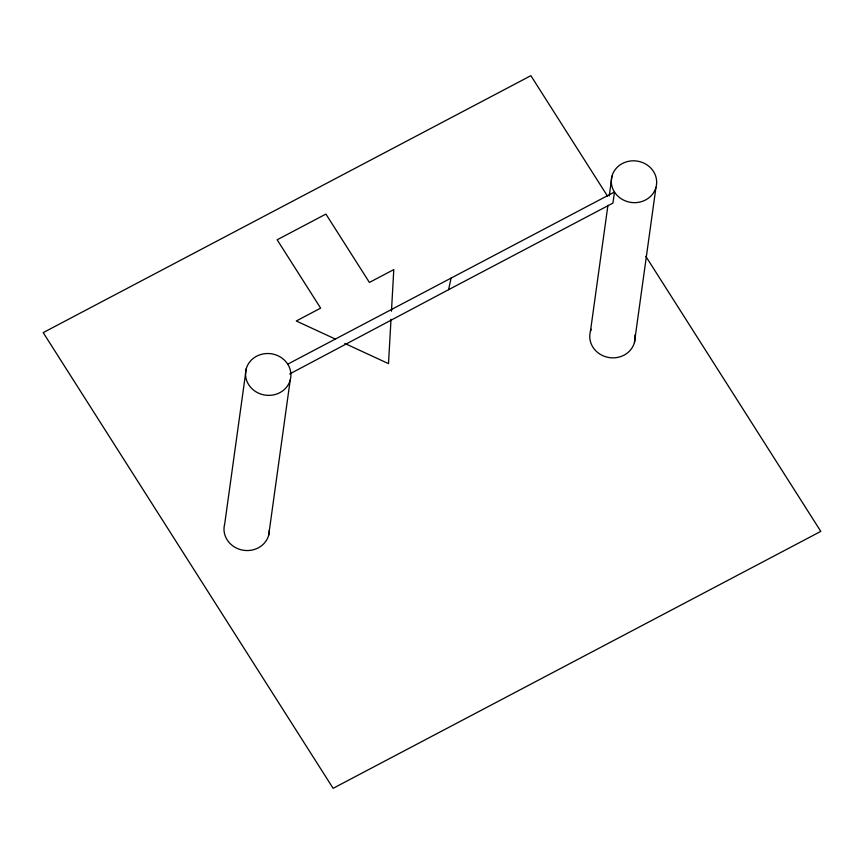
<?xml version="1.0" encoding="UTF-8"?>
<svg xmlns="http://www.w3.org/2000/svg" width="864" height="864" viewBox="0 0 864 864"><rect width="100%" height="100%" fill="white"/><g stroke="black" fill="none" stroke-linecap="round" stroke-linejoin="round"><path stroke-width="1.3" d="M391.003 319.313L388.508 363.647L344.812 343.44M391.457 311.245L393.79 269.6L369.403 282.442L325.922 214.088L277.15 239.782L320.641 308.135L296.255 320.987L335.102 338.947M246.229 368.82L224.694 524.016A22.723 20.887 7.9 0 0 244.004 550.346A22.723 20.887 7.9 0 0 269.374 529.848M268.682 535.259L290.218 380.063A22.723 20.887 7.9 0 0 262.062 354.175A22.723 20.887 7.9 0 0 252.374 389.081A22.723 20.887 7.9 0 0 290.218 380.063M590.447 331.312L607.932 205.297M609.217 196.02L611.982 176.116M634.435 342.554L655.97 187.358A22.723 20.887 7.9 0 0 627.826 161.471A22.723 20.887 7.9 0 0 618.138 196.387A22.723 20.887 7.9 0 0 655.97 187.358M289.656 373.982L448.578 289.688L451.094 278.089M287.723 364.165L614.466 192.024L612.932 203.105L448.578 289.688M607.511 196.139L530.874 75.686L43.2 332.618L333.126 788.314L820.8 531.382L645.829 256.37M634.975 334.962A22.723 20.887 7.9 0 1 609.768 357.653A22.723 20.887 7.9 0 1 591.149 329.238"/></g></svg>
